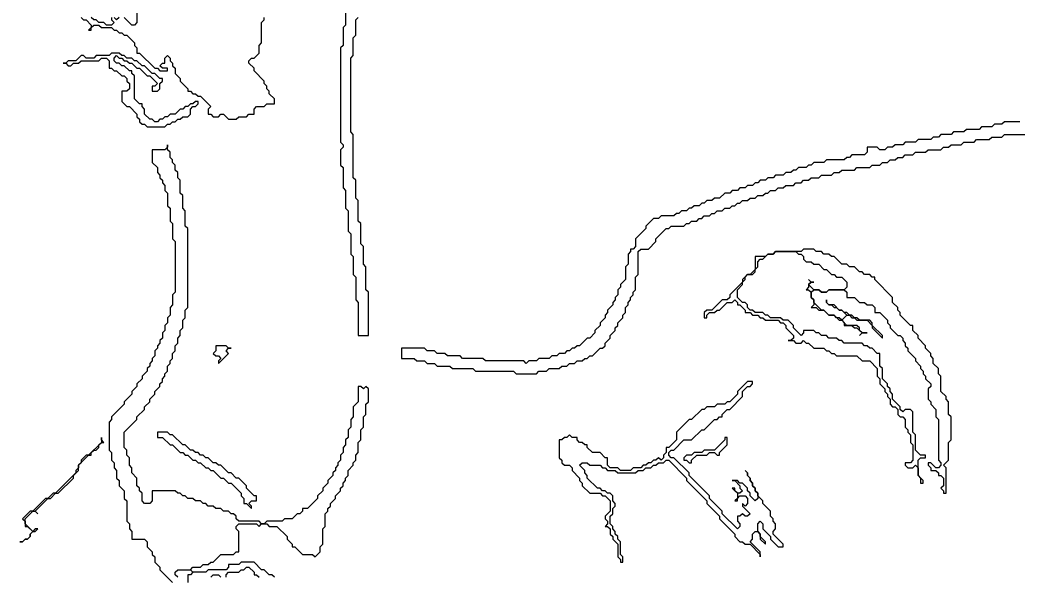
# Model space of a CAD drawing. Header units: metres. Extents: x 0 to 100, y 0 to 141.
# Drawn here: x 49.93 to 59.73, y 105.11 to 110.58 of the extents above; entities that cross this region are included whole.
import ezdxf

# ---------------------------------------------------------------- set-up
doc = ezdxf.new("R2010")
doc.units = ezdxf.units.M

msp = doc.modelspace()

# ---------------------------------------------------------------- linework, layer by layer
for points in [[(51.075, 110.675), (51.075, 110.55), (51.05, 110.525), (51.025, 110.525), (50.95, 110.6)], [(53.125, 110.675), (53.125, 110.525), (53.1, 110.5), (53.1, 110.325), (53.075, 110.3), (53.075, 109.375), (53.1, 109.35), (53.1, 109.325), (53.075, 109.3), (53.075, 109.15), (53.1, 109.125), (53.1, 108.925), (53.125, 108.9), (53.125, 108.725), (53.15, 108.7), (53.15, 108.5), (53.175, 108.475), (53.175, 108.275), (53.2, 108.25), (53.2, 108.075), (53.225, 108.05), (53.225, 107.825), (53.25, 107.8), (53.25, 107.475), (53.35, 107.475), (53.35, 107.9), (53.325, 107.925), (53.325, 108.15), (53.3, 108.175), (53.3, 108.35), (53.275, 108.375), (53.275, 108.575), (53.25, 108.6), (53.25, 108.8), (53.225, 108.825), (53.225, 109), (53.2, 109.025), (53.2, 109.45), (53.175, 109.475), (53.175, 110.2), (53.2, 110.225), (53.2, 110.4), (53.225, 110.425), (53.225, 110.575), (53.25, 110.6)], [(50.525, 110.6), (50.55, 110.575), (50.575, 110.575), (50.625, 110.525), (50.625, 110.5), (50.6, 110.475), (50.625, 110.475), (50.625, 110.5), (50.65, 110.525), (50.7, 110.525), (50.725, 110.5), (50.825, 110.5), (50.85, 110.475), (50.875, 110.475), (50.9, 110.45), (50.925, 110.45), (50.95, 110.425), (50.975, 110.425), (51.05, 110.35), (51.05, 110.325), (51.075, 110.3), (51.075, 110.25), (51.1, 110.25), (51.25, 110.1), (51.275, 110.1), (51.3, 110.075), (51.375, 110.075), (51.375, 110.1), (51.325, 110.1), (51.3, 110.125), (51.325, 110.15), (51.35, 110.15), (51.35, 110.2), (51.375, 110.225), (51.4, 110.2), (51.4, 110.175), (51.425, 110.15), (51.425, 110.125), (51.45, 110.1), (51.45, 110.05), (51.5, 110), (51.5, 109.975), (51.575, 109.9), (51.575, 109.875), (51.6, 109.875), (51.625, 109.85), (51.65, 109.85), (51.675, 109.825), (51.7, 109.825), (51.8, 109.725), (51.775, 109.7), (51.775, 109.65), (51.8, 109.65), (51.825, 109.625), (51.875, 109.625), (51.9, 109.65), (51.925, 109.65), (51.975, 109.6), (52.05, 109.6), (52.075, 109.625), (52.15, 109.625), (52.175, 109.65), (52.225, 109.65), (52.225, 109.7), (52.25, 109.725), (52.325, 109.725), (52.35, 109.75), (52.425, 109.75), (52.425, 109.8), (52.375, 109.85), (52.375, 109.875), (52.35, 109.9), (52.35, 109.925), (52.325, 109.95), (52.325, 109.975), (52.225, 110.075), (52.225, 110.1), (52.175, 110.15), (52.175, 110.175), (52.2, 110.2), (52.225, 110.2), (52.275, 110.25), (52.275, 110.325), (52.3, 110.35), (52.3, 110.55), (52.325, 110.575), (52.325, 110.6)], [(50.825, 110.6), (50.825, 110.575), (50.85, 110.55), (50.825, 110.525), (50.775, 110.525), (50.75, 110.55), (50.7, 110.55), (50.675, 110.575), (50.65, 110.575), (50.625, 110.6)], [(50.9, 110.6), (50.875, 110.575), (50.85, 110.6)], [(59.75, 109.575), (59.6, 109.575), (59.575, 109.55), (59.5, 109.55), (59.475, 109.525), (59.375, 109.525), (59.35, 109.5), (59.225, 109.5), (59.2, 109.475), (59.1, 109.475), (59.075, 109.45), (58.975, 109.45), (58.95, 109.425), (58.9, 109.425), (58.875, 109.4), (58.75, 109.4), (58.725, 109.375), (58.625, 109.375), (58.6, 109.35), (58.525, 109.35), (58.5, 109.325), (58.45, 109.325), (58.425, 109.3), (58.375, 109.3), (58.35, 109.325), (58.25, 109.325), (58.25, 109.275), (58.225, 109.25), (58.1, 109.25), (58.075, 109.225), (58.05, 109.225), (58.025, 109.2), (57.85, 109.2), (57.825, 109.175), (57.725, 109.175), (57.7, 109.15), (57.675, 109.15), (57.65, 109.125), (57.575, 109.125), (57.55, 109.1), (57.525, 109.1), (57.5, 109.075), (57.45, 109.075), (57.425, 109.05), (57.35, 109.05), (57.325, 109.025), (57.275, 109.025), (57.25, 109), (57.2, 109), (57.175, 108.975), (57.15, 108.975), (57.125, 108.95), (57.075, 108.95), (57.05, 108.925), (57, 108.925), (56.975, 108.9), (56.925, 108.9), (56.9, 108.875), (56.85, 108.875), (56.8, 108.825), (56.75, 108.825), (56.725, 108.8), (56.675, 108.8), (56.65, 108.775), (56.625, 108.775), (56.6, 108.75), (56.55, 108.75), (56.525, 108.725), (56.5, 108.725), (56.475, 108.7), (56.425, 108.7), (56.4, 108.675), (56.375, 108.675), (56.35, 108.65), (56.225, 108.65), (56.2, 108.625), (56.15, 108.625), (56.075, 108.55), (56.075, 108.525), (55.975, 108.425), (55.975, 108.35), (55.95, 108.325), (55.925, 108.325), (55.925, 108.3), (55.9, 108.275), (55.9, 108.175), (55.875, 108.15), (55.875, 108.025), (55.825, 107.975), (55.825, 107.95), (55.8, 107.925), (55.8, 107.875), (55.775, 107.85), (55.775, 107.825), (55.75, 107.8), (55.75, 107.775), (55.7, 107.725), (55.7, 107.7), (55.675, 107.675), (55.675, 107.65), (55.625, 107.6), (55.625, 107.575), (55.575, 107.525), (55.575, 107.5), (55.525, 107.45), (55.5, 107.45), (55.425, 107.375), (55.4, 107.375), (55.375, 107.35), (55.35, 107.35), (55.325, 107.325), (55.3, 107.325), (55.275, 107.3), (55.225, 107.3), (55.2, 107.275), (55.15, 107.275), (55.125, 107.25), (55.025, 107.25), (55, 107.225), (54.925, 107.225), (54.9, 107.2), (54.875, 107.225), (54.5, 107.225), (54.475, 107.25), (54.275, 107.25), (54.25, 107.275), (54.125, 107.275), (54.1, 107.3), (54.025, 107.3), (54, 107.325), (53.925, 107.325), (53.9, 107.35), (53.675, 107.35), (53.675, 107.25), (53.8, 107.25), (53.825, 107.225), (53.9, 107.225), (53.925, 107.2), (54, 107.2), (54.025, 107.175), (54.15, 107.175), (54.175, 107.15), (54.375, 107.15), (54.4, 107.125), (54.775, 107.125), (54.8, 107.1), (55, 107.1), (55.025, 107.125), (55.1, 107.125), (55.125, 107.15), (55.225, 107.15), (55.25, 107.175), (55.3, 107.175), (55.325, 107.2), (55.375, 107.2), (55.4, 107.225), (55.45, 107.225), (55.475, 107.25), (55.5, 107.25), (55.525, 107.275), (55.55, 107.275), (55.625, 107.35), (55.65, 107.35), (55.675, 107.375), (55.675, 107.4), (55.725, 107.45), (55.725, 107.475), (55.775, 107.525), (55.775, 107.55), (55.8, 107.575), (55.8, 107.6), (55.85, 107.65), (55.85, 107.675), (55.875, 107.7), (55.875, 107.75), (55.9, 107.775), (55.9, 107.8), (55.925, 107.825), (55.925, 107.85), (55.95, 107.875), (55.95, 107.9), (55.975, 107.925), (55.975, 108.05), (56, 108.075), (56, 108.3), (56.025, 108.325), (56.1, 108.325), (56.175, 108.4), (56.175, 108.425), (56.275, 108.525), (56.3, 108.525), (56.325, 108.55), (56.45, 108.55), (56.475, 108.575), (56.5, 108.575), (56.525, 108.6), (56.575, 108.6), (56.6, 108.625), (56.625, 108.625), (56.65, 108.65), (56.7, 108.65), (56.725, 108.675), (56.75, 108.675), (56.775, 108.7), (56.825, 108.7), (56.85, 108.725), (56.9, 108.725), (56.925, 108.75), (56.95, 108.75), (56.975, 108.775), (57, 108.775), (57.025, 108.8), (57.075, 108.8), (57.1, 108.825), (57.15, 108.825), (57.175, 108.85), (57.225, 108.85), (57.25, 108.875), (57.275, 108.875), (57.3, 108.9), (57.35, 108.9), (57.375, 108.925), (57.425, 108.925), (57.45, 108.95), (57.525, 108.95), (57.55, 108.975), (57.6, 108.975), (57.625, 109), (57.675, 109), (57.7, 109.025), (57.775, 109.025), (57.8, 109.05), (57.9, 109.05), (57.925, 109.075), (57.975, 109.075), (58, 109.1), (58.125, 109.1), (58.15, 109.125), (58.275, 109.125), (58.3, 109.15), (58.375, 109.15), (58.4, 109.175), (58.45, 109.175), (58.475, 109.2), (58.525, 109.2), (58.55, 109.225), (58.6, 109.225), (58.625, 109.25), (58.7, 109.25), (58.725, 109.275), (58.825, 109.275), (58.85, 109.3), (58.975, 109.3), (59, 109.325), (59.05, 109.325), (59.075, 109.35), (59.175, 109.35), (59.2, 109.375), (59.3, 109.375), (59.325, 109.4), (59.45, 109.4), (59.475, 109.425), (59.575, 109.425), (59.6, 109.45), (59.8, 109.45)], [(52.425, 105.1), (52.4, 105.125), (52.375, 105.125), (52.325, 105.175), (52.3, 105.175), (52.225, 105.25), (52.1, 105.25), (52.075, 105.225), (51.975, 105.225), (51.975, 105.2), (51.95, 105.175), (51.775, 105.175), (51.75, 105.15), (51.625, 105.15), (51.6, 105.175), (51.625, 105.2), (51.7, 105.2), (51.725, 105.225), (51.775, 105.225), (51.8, 105.25), (51.825, 105.25), (51.9, 105.325), (52.025, 105.325), (52.05, 105.35), (52.075, 105.35), (52.075, 105.55), (52.05, 105.575), (52.05, 105.6), (52.075, 105.625), (52.25, 105.625), (52.275, 105.6), (52.3, 105.625), (52.35, 105.625), (52.375, 105.6), (52.45, 105.6), (52.55, 105.5), (52.55, 105.475), (52.6, 105.425), (52.6, 105.4), (52.625, 105.4), (52.7, 105.325), (52.8, 105.325), (52.825, 105.3), (52.875, 105.35), (52.875, 105.4), (52.9, 105.425), (52.9, 105.575), (52.925, 105.6), (52.925, 105.725), (52.95, 105.75), (52.95, 105.775), (52.975, 105.8), (52.975, 105.825), (53.025, 105.875), (53.025, 105.9), (53.075, 105.95), (53.075, 105.975), (53.1, 106), (53.1, 106.025), (53.125, 106.05), (53.125, 106.075), (53.15, 106.1), (53.15, 106.15), (53.2, 106.2), (53.2, 106.225), (53.225, 106.25), (53.225, 106.3), (53.25, 106.325), (53.25, 106.425), (53.275, 106.45), (53.275, 106.55), (53.3, 106.575), (53.3, 106.675), (53.325, 106.7), (53.325, 106.8), (53.35, 106.825), (53.35, 106.95), (53.325, 106.975), (53.3, 106.95), (53.275, 106.975), (53.25, 106.975), (53.25, 106.825), (53.2, 106.775), (53.2, 106.675), (53.175, 106.65), (53.175, 106.575), (53.15, 106.55), (53.15, 106.475), (53.125, 106.45), (53.125, 106.4), (53.1, 106.375), (53.1, 106.325), (53.075, 106.3), (53.075, 106.25), (53.05, 106.225), (53.05, 106.2), (53.025, 106.175), (53.025, 106.15), (53, 106.125), (53, 106.1), (52.95, 106.05), (52.95, 106.025), (52.9, 105.975), (52.9, 105.95), (52.85, 105.9), (52.85, 105.875), (52.75, 105.775), (52.7, 105.775), (52.7, 105.75), (52.675, 105.725), (52.65, 105.725), (52.6, 105.675), (52.525, 105.675), (52.5, 105.65), (52.35, 105.65), (52.325, 105.625), (52.3, 105.625), (52.275, 105.65), (52.075, 105.65), (52.05, 105.675), (52.05, 105.7), (52.025, 105.725), (52, 105.725), (51.975, 105.75), (51.925, 105.75), (51.9, 105.775), (51.85, 105.775), (51.825, 105.8), (51.775, 105.8), (51.75, 105.825), (51.725, 105.825), (51.7, 105.85), (51.65, 105.85), (51.625, 105.875), (51.575, 105.875), (51.55, 105.9), (51.525, 105.9), (51.5, 105.925), (51.475, 105.925), (51.45, 105.95), (51.225, 105.95), (51.225, 105.85), (51.2, 105.825), (51.15, 105.825), (51.125, 105.85), (51.125, 105.925), (51.1, 105.95), (51.1, 105.975), (51.075, 106), (51.075, 106.075), (51.025, 106.125), (51.025, 106.175), (51, 106.2), (51, 106.275), (50.975, 106.3), (50.975, 106.35), (50.95, 106.375), (50.95, 106.525), (51.075, 106.65), (51.075, 106.675), (51.15, 106.75), (51.15, 106.775), (51.2, 106.825), (51.2, 106.85), (51.25, 106.9), (51.25, 106.925), (51.3, 106.975), (51.3, 107), (51.325, 107.025), (51.325, 107.05), (51.35, 107.075), (51.35, 107.1), (51.375, 107.125), (51.375, 107.175), (51.4, 107.2), (51.4, 107.225), (51.425, 107.25), (51.425, 107.3), (51.45, 107.325), (51.45, 107.375), (51.475, 107.4), (51.475, 107.45), (51.5, 107.475), (51.5, 107.525), (51.525, 107.55), (51.525, 107.625), (51.55, 107.65), (51.55, 107.725), (51.575, 107.75), (51.575, 108.525), (51.55, 108.55), (51.55, 108.7), (51.525, 108.725), (51.525, 108.85), (51.5, 108.875), (51.5, 109), (51.475, 109.025), (51.475, 109.075), (51.45, 109.1), (51.45, 109.15), (51.425, 109.175), (51.425, 109.2), (51.4, 109.225), (51.4, 109.275), (51.375, 109.3), (51.375, 109.35), (51.375, 109.325), (51.35, 109.3), (51.225, 109.3), (51.225, 109.175), (51.275, 109.125), (51.275, 109.075), (51.3, 109.05), (51.3, 109.025), (51.325, 109), (51.325, 108.975), (51.35, 108.95), (51.35, 108.9), (51.375, 108.875), (51.375, 108.75), (51.4, 108.725), (51.4, 108.6), (51.425, 108.575), (51.425, 108.425), (51.45, 108.4), (51.45, 107.9), (51.425, 107.875), (51.425, 107.775), (51.4, 107.75), (51.4, 107.675), (51.375, 107.65), (51.375, 107.6), (51.35, 107.575), (51.35, 107.525), (51.325, 107.5), (51.325, 107.45), (51.3, 107.425), (51.3, 107.4), (51.275, 107.375), (51.275, 107.35), (51.25, 107.325), (51.25, 107.275), (51.225, 107.25), (51.225, 107.225), (51.2, 107.2), (51.2, 107.175), (51.175, 107.15), (51.175, 107.125), (51.125, 107.075), (51.125, 107.05), (51.075, 107), (51.075, 106.975), (51.025, 106.925), (51.025, 106.9), (50.95, 106.825), (50.95, 106.8), (50.825, 106.675), (50.825, 106.65), (50.8, 106.625), (50.8, 106.35), (50.825, 106.325), (50.825, 106.25), (50.85, 106.225), (50.85, 106.175), (50.875, 106.15), (50.875, 106.075), (50.9, 106.05), (50.9, 106), (50.95, 105.95), (50.95, 105.875), (50.975, 105.85), (50.975, 105.65), (51, 105.625), (51, 105.575), (51.025, 105.55), (51.025, 105.475), (51.15, 105.475), (51.175, 105.45), (51.175, 105.4), (51.225, 105.35), (51.225, 105.325), (51.25, 105.3), (51.25, 105.25), (51.3, 105.2), (51.3, 105.175), (51.425, 105.05)], [(51.475, 105.1), (51.45, 105.125), (51.45, 105.15), (51.475, 105.175), (51.6, 105.175), (51.625, 105.15), (51.6, 105.125), (51.575, 105.125), (51.575, 105.05)], [(51.95, 105.1), (51.95, 105.125), (51.975, 105.15), (52.075, 105.15), (52.1, 105.175), (52.125, 105.175), (52.15, 105.2), (52.175, 105.2), (52.225, 105.15), (52.225, 105.125), (52.25, 105.125), (52.275, 105.1)], [(51.8, 105.1), (51.825, 105.125), (51.875, 105.125), (51.9, 105.1)]]:
    msp.add_lwpolyline(points)
for points in [[(50.825, 110.25), (50.8, 110.225), (50.675, 110.225), (50.65, 110.2), (50.575, 110.2), (50.55, 110.225), (50.525, 110.225), (50.475, 110.175), (50.4, 110.175), (50.375, 110.15), (50.35, 110.15), (50.375, 110.15), (50.4, 110.125), (50.425, 110.125), (50.45, 110.15), (50.5, 110.15), (50.525, 110.175), (50.7, 110.175), (50.725, 110.2), (50.775, 110.2), (50.8, 110.175), (50.8, 110.1), (50.825, 110.1), (50.85, 110.075), (50.875, 110.075), (50.925, 110.025), (50.95, 110.025), (50.975, 110), (50.975, 109.975), (51, 109.95), (51, 109.9), (50.975, 109.875), (50.925, 109.875), (50.925, 109.775), (50.975, 109.725), (51, 109.725), (51.075, 109.65), (51.075, 109.625), (51.1, 109.6), (51.1, 109.575), (51.125, 109.55), (51.15, 109.55), (51.175, 109.525), (51.35, 109.525), (51.375, 109.55), (51.4, 109.55), (51.425, 109.575), (51.45, 109.575), (51.475, 109.6), (51.5, 109.6), (51.525, 109.625), (51.575, 109.625), (51.6, 109.65), (51.6, 109.7), (51.625, 109.725), (51.65, 109.725), (51.675, 109.75), (51.675, 109.775), (51.65, 109.775), (51.625, 109.75), (51.6, 109.75), (51.575, 109.725), (51.55, 109.725), (51.525, 109.7), (51.5, 109.7), (51.45, 109.65), (51.4, 109.65), (51.375, 109.625), (51.35, 109.625), (51.325, 109.6), (51.3, 109.6), (51.275, 109.575), (51.25, 109.575), (51.225, 109.6), (51.2, 109.6), (51.15, 109.65), (51.15, 109.7), (51.125, 109.725), (51.125, 109.75), (51.1, 109.75), (51.05, 109.8), (51.05, 110.025), (51.025, 110.05), (51.025, 110.075), (51, 110.075), (50.95, 110.125), (50.925, 110.125), (50.9, 110.15), (50.875, 110.15), (50.85, 110.175), (50.85, 110.2), (50.875, 110.225), (50.9, 110.2), (50.925, 110.2), (50.95, 110.175), (50.975, 110.175), (51, 110.15), (51.025, 110.15), (51.075, 110.1), (51.1, 110.1), (51.175, 110.025), (51.2, 110.025), (51.275, 109.95), (51.25, 109.925), (51.225, 109.925), (51.225, 109.875), (51.275, 109.875), (51.3, 109.9), (51.3, 109.95), (51.325, 109.975), (51.325, 110), (51.3, 110), (51.25, 110.05), (51.225, 110.05), (51.15, 110.125), (51.125, 110.125), (51.075, 110.175), (51.05, 110.175), (51.025, 110.2), (50.975, 110.2), (50.95, 110.225), (50.925, 110.225), (50.9, 110.25)], [(57.625, 108.325), (57.6, 108.3), (57.35, 108.3), (57.325, 108.275), (57.275, 108.275), (57.25, 108.25), (57.15, 108.25), (57.15, 108.125), (57.1, 108.075), (57.075, 108.075), (57.025, 108.025), (57.025, 108), (56.9, 107.875), (56.9, 107.85), (56.875, 107.825), (56.825, 107.825), (56.725, 107.725), (56.675, 107.725), (56.65, 107.7), (56.65, 107.65), (56.675, 107.65), (56.675, 107.675), (56.7, 107.7), (56.75, 107.7), (56.775, 107.725), (56.8, 107.725), (56.875, 107.8), (56.925, 107.8), (56.95, 107.825), (56.975, 107.8), (56.975, 107.775), (57, 107.775), (57.05, 107.725), (57.05, 107.7), (57.1, 107.7), (57.125, 107.675), (57.175, 107.675), (57.2, 107.65), (57.225, 107.65), (57.25, 107.625), (57.375, 107.625), (57.4, 107.6), (57.425, 107.6), (57.45, 107.575), (57.45, 107.55), (57.525, 107.475), (57.525, 107.45), (57.5, 107.425), (57.475, 107.425), (57.525, 107.425), (57.55, 107.4), (57.6, 107.4), (57.625, 107.425), (57.65, 107.4), (57.675, 107.4), (57.725, 107.35), (57.825, 107.35), (57.85, 107.325), (57.875, 107.325), (57.9, 107.3), (57.925, 107.3), (57.95, 107.275), (58.15, 107.275), (58.2, 107.225), (58.275, 107.225), (58.35, 107.15), (58.35, 107.075), (58.375, 107.05), (58.375, 107), (58.425, 106.95), (58.425, 106.925), (58.45, 106.9), (58.45, 106.875), (58.475, 106.85), (58.475, 106.8), (58.5, 106.775), (58.525, 106.775), (58.55, 106.75), (58.55, 106.7), (58.575, 106.675), (58.6, 106.675), (58.625, 106.65), (58.625, 106.575), (58.65, 106.55), (58.65, 106.525), (58.675, 106.5), (58.675, 106.425), (58.7, 106.4), (58.7, 106.25), (58.675, 106.225), (58.625, 106.225), (58.625, 106.2), (58.65, 106.175), (58.7, 106.175), (58.725, 106.2), (58.75, 106.175), (58.75, 106.1), (58.775, 106.075), (58.775, 106.025), (58.8, 106.025), (58.8, 106.05), (58.75, 106.1), (58.75, 106.25), (58.775, 106.275), (58.825, 106.275), (58.825, 106.3), (58.775, 106.3), (58.725, 106.35), (58.725, 106.5), (58.7, 106.525), (58.7, 106.725), (58.675, 106.75), (58.625, 106.75), (58.6, 106.725), (58.575, 106.75), (58.575, 106.775), (58.5, 106.85), (58.5, 106.9), (58.475, 106.925), (58.475, 106.95), (58.45, 106.975), (58.45, 107), (58.4, 107.05), (58.4, 107.15), (58.375, 107.175), (58.375, 107.3), (58.35, 107.3), (58.3, 107.35), (58.275, 107.35), (58.25, 107.375), (58.225, 107.375), (58.2, 107.4), (58.025, 107.4), (58, 107.425), (57.975, 107.425), (57.95, 107.45), (57.875, 107.45), (57.85, 107.475), (57.8, 107.475), (57.775, 107.5), (57.75, 107.5), (57.725, 107.525), (57.625, 107.525), (57.625, 107.5), (57.6, 107.475), (57.525, 107.55), (57.525, 107.575), (57.475, 107.625), (57.425, 107.625), (57.4, 107.65), (57.3, 107.65), (57.275, 107.675), (57.25, 107.675), (57.225, 107.7), (57.15, 107.7), (57.125, 107.725), (57.1, 107.725), (57.075, 107.75), (57.075, 107.775), (57.05, 107.8), (57.025, 107.8), (56.975, 107.85), (56.975, 107.925), (57.025, 107.975), (57.025, 108), (57.05, 108.025), (57.05, 108.05), (57.075, 108.075), (57.125, 108.075), (57.15, 108.1), (57.15, 108.125), (57.175, 108.15), (57.175, 108.2), (57.2, 108.225), (57.225, 108.225), (57.275, 108.275), (57.325, 108.275), (57.35, 108.3), (57.55, 108.3), (57.575, 108.275), (57.6, 108.275), (57.625, 108.25), (57.625, 108.225), (57.65, 108.2), (57.7, 108.2), (57.725, 108.175), (57.775, 108.175), (57.825, 108.125), (57.85, 108.125), (57.9, 108.075), (57.925, 108.075), (57.95, 108.05), (58, 108.05), (58.05, 108), (58.05, 107.95), (58.025, 107.925), (57.875, 107.925), (57.85, 107.9), (57.8, 107.9), (57.775, 107.925), (57.725, 107.925), (57.675, 107.975), (57.7, 108), (57.725, 108), (57.7, 108), (57.675, 108.025), (57.7, 108), (57.675, 107.975), (57.675, 107.95), (57.65, 107.925), (57.675, 107.925), (57.7, 107.9), (57.7, 107.85), (57.725, 107.825), (57.725, 107.775), (57.7, 107.75), (57.75, 107.75), (57.775, 107.725), (57.825, 107.725), (57.875, 107.675), (57.925, 107.675), (57.975, 107.625), (58, 107.625), (58.025, 107.6), (58.025, 107.575), (58.1, 107.575), (58.125, 107.55), (58.15, 107.55), (58.2, 107.5), (58.175, 107.475), (58.2, 107.5), (58.25, 107.5), (58.2, 107.5), (58.175, 107.525), (58.175, 107.55), (58.15, 107.575), (58.05, 107.575), (58, 107.625), (58.05, 107.675), (58.075, 107.675), (58.1, 107.65), (58.125, 107.65), (58.15, 107.625), (58.25, 107.625), (58.3, 107.575), (58.3, 107.55), (58.4, 107.45), (58.4, 107.475), (58.3, 107.575), (58.3, 107.6), (58.275, 107.625), (58.175, 107.625), (58.15, 107.65), (58.125, 107.65), (58.1, 107.675), (58.075, 107.675), (58.05, 107.7), (58.025, 107.7), (58, 107.725), (57.975, 107.725), (57.925, 107.775), (57.875, 107.775), (57.85, 107.8), (57.85, 107.825), (57.85, 107.8), (57.875, 107.775), (57.9, 107.775), (57.925, 107.75), (57.95, 107.75), (57.975, 107.725), (58, 107.725), (58.05, 107.675), (58, 107.625), (57.975, 107.65), (57.95, 107.65), (57.925, 107.675), (57.875, 107.675), (57.825, 107.725), (57.8, 107.725), (57.725, 107.8), (57.725, 107.825), (57.7, 107.85), (57.7, 107.9), (57.725, 107.925), (57.775, 107.925), (57.8, 107.9), (57.85, 107.9), (57.875, 107.925), (58.025, 107.925), (58.05, 107.9), (58.05, 107.85), (58.125, 107.85), (58.175, 107.8), (58.225, 107.8), (58.25, 107.775), (58.3, 107.775), (58.325, 107.75), (58.325, 107.7), (58.375, 107.7), (58.45, 107.625), (58.45, 107.6), (58.475, 107.575), (58.475, 107.55), (58.55, 107.475), (58.575, 107.475), (58.6, 107.45), (58.6, 107.425), (58.625, 107.4), (58.625, 107.375), (58.65, 107.35), (58.65, 107.325), (58.725, 107.25), (58.725, 107.225), (58.775, 107.175), (58.775, 107.15), (58.8, 107.125), (58.8, 107.1), (58.825, 107.075), (58.825, 107.05), (58.875, 107), (58.875, 106.975), (58.85, 106.95), (58.85, 106.85), (58.875, 106.825), (58.875, 106.8), (58.925, 106.75), (58.925, 106.675), (58.95, 106.65), (58.95, 106.25), (58.975, 106.225), (58.975, 106.2), (58.95, 106.175), (58.925, 106.175), (58.875, 106.225), (58.85, 106.225), (58.85, 106.2), (58.875, 106.175), (58.875, 106.15), (58.925, 106.15), (58.95, 106.125), (58.95, 106.1), (58.975, 106.1), (59, 106.075), (59, 106), (58.975, 105.975), (59, 105.95), (59, 105.925), (59.025, 105.925), (59.025, 106.175), (59, 106.2), (59.05, 106.25), (59.05, 106.425), (59.075, 106.45), (59.075, 106.675), (59.05, 106.7), (59.05, 106.825), (59.025, 106.85), (59.025, 106.875), (58.975, 106.925), (58.975, 107.075), (58.95, 107.1), (58.95, 107.15), (58.9, 107.2), (58.9, 107.25), (58.875, 107.275), (58.875, 107.3), (58.825, 107.35), (58.825, 107.375), (58.75, 107.45), (58.75, 107.475), (58.7, 107.525), (58.7, 107.575), (58.675, 107.575), (58.575, 107.675), (58.575, 107.7), (58.55, 107.725), (58.55, 107.75), (58.5, 107.8), (58.5, 107.85), (58.325, 108.025), (58.325, 108.05), (58.3, 108.05), (58.275, 108.075), (58.225, 108.075), (58.2, 108.1), (58.175, 108.1), (58.125, 108.15), (58.075, 108.15), (58.05, 108.175), (58, 108.175), (57.925, 108.25), (57.9, 108.25), (57.875, 108.275), (57.825, 108.275), (57.8, 108.3), (57.75, 108.3), (57.725, 108.325)], [(51.85, 107.375), (51.85, 107.325), (51.825, 107.3), (51.85, 107.275), (51.875, 107.275), (51.9, 107.25), (51.875, 107.225), (51.875, 107.2), (51.975, 107.3), (51.95, 107.325), (51.975, 107.35), (52, 107.35), (51.975, 107.35), (51.95, 107.375)], [(57.075, 107.025), (56.975, 106.925), (56.975, 106.9), (56.9, 106.825), (56.875, 106.825), (56.85, 106.8), (56.775, 106.8), (56.75, 106.775), (56.675, 106.775), (56.65, 106.75), (56.625, 106.75), (56.525, 106.65), (56.5, 106.65), (56.375, 106.525), (56.375, 106.45), (56.3, 106.375), (56.275, 106.375), (56.275, 106.325), (56.25, 106.3), (56.25, 106.275), (56.225, 106.25), (56.2, 106.275), (56.175, 106.25), (56.15, 106.25), (56.125, 106.225), (56.1, 106.225), (56.075, 106.2), (56.05, 106.2), (56.025, 106.175), (55.95, 106.175), (55.925, 106.15), (55.825, 106.15), (55.8, 106.175), (55.725, 106.175), (55.7, 106.2), (55.7, 106.275), (55.675, 106.275), (55.625, 106.325), (55.55, 106.325), (55.5, 106.375), (55.5, 106.4), (55.475, 106.4), (55.45, 106.425), (55.425, 106.425), (55.4, 106.45), (55.4, 106.475), (55.35, 106.475), (55.325, 106.5), (55.3, 106.475), (55.275, 106.475), (55.25, 106.45), (55.225, 106.45), (55.225, 106.275), (55.25, 106.25), (55.25, 106.225), (55.275, 106.2), (55.325, 106.2), (55.35, 106.175), (55.35, 106.15), (55.425, 106.075), (55.425, 106.05), (55.45, 106.025), (55.45, 106), (55.525, 105.925), (55.625, 105.925), (55.65, 105.9), (55.675, 105.9), (55.725, 105.85), (55.725, 105.75), (55.675, 105.7), (55.675, 105.675), (55.7, 105.65), (55.7, 105.625), (55.675, 105.6), (55.7, 105.6), (55.725, 105.575), (55.725, 105.525), (55.75, 105.5), (55.75, 105.475), (55.8, 105.425), (55.8, 105.3), (55.825, 105.275), (55.825, 105.25), (55.85, 105.25), (55.85, 105.3), (55.825, 105.325), (55.825, 105.45), (55.8, 105.475), (55.8, 105.5), (55.775, 105.525), (55.775, 105.55), (55.75, 105.575), (55.75, 105.6), (55.725, 105.625), (55.725, 105.7), (55.75, 105.725), (55.75, 105.775), (55.775, 105.8), (55.775, 105.825), (55.75, 105.85), (55.75, 105.9), (55.725, 105.925), (55.7, 105.925), (55.675, 105.95), (55.65, 105.95), (55.625, 105.975), (55.6, 105.975), (55.5, 106.075), (55.5, 106.1), (55.475, 106.125), (55.475, 106.15), (55.425, 106.2), (55.45, 106.225), (55.5, 106.225), (55.525, 106.2), (55.625, 106.2), (55.65, 106.175), (55.675, 106.175), (55.7, 106.15), (55.775, 106.15), (55.8, 106.125), (55.975, 106.125), (56, 106.15), (56.05, 106.15), (56.075, 106.175), (56.125, 106.175), (56.15, 106.2), (56.175, 106.2), (56.2, 106.225), (56.25, 106.225), (56.275, 106.25), (56.3, 106.25), (56.475, 106.075), (56.475, 106.05), (56.675, 105.85), (56.675, 105.825), (56.8, 105.7), (56.8, 105.675), (56.95, 105.525), (56.95, 105.5), (57, 105.45), (57.025, 105.45), (57.05, 105.425), (57.1, 105.425), (57.2, 105.325), (57.2, 105.3), (57.2, 105.35), (57.1, 105.45), (57.125, 105.475), (57.125, 105.525), (57.15, 105.55), (57.175, 105.55), (57.2, 105.525), (57.2, 105.475), (57.25, 105.425), (57.25, 105.45), (57.2, 105.5), (57.2, 105.525), (57.175, 105.55), (57.175, 105.625), (57.2, 105.65), (57.225, 105.625), (57.225, 105.575), (57.3, 105.5), (57.3, 105.475), (57.375, 105.4), (57.425, 105.4), (57.425, 105.425), (57.325, 105.525), (57.325, 105.55), (57.35, 105.575), (57.35, 105.625), (57.325, 105.65), (57.325, 105.675), (57.3, 105.7), (57.3, 105.75), (57.225, 105.825), (57.225, 105.85), (57.175, 105.9), (57.175, 105.925), (57.15, 105.95), (57.15, 105.975), (57.125, 106), (57.125, 106.025), (57.1, 106.05), (57.1, 106.075), (57.075, 106.1), (57.075, 106.125), (57.05, 106.15), (57.075, 106.125), (57.075, 106.1), (57.1, 106.075), (57.1, 106.05), (57.125, 106.025), (57.125, 106), (57.15, 105.975), (57.15, 105.95), (57.175, 105.925), (57.175, 105.875), (57.15, 105.85), (57.1, 105.9), (57.1, 105.925), (57.075, 105.95), (57.075, 105.975), (57.025, 106.025), (57, 106.025), (56.975, 106.05), (56.925, 106.05), (56.95, 106.05), (57, 106), (57, 105.975), (57.025, 105.95), (57, 105.925), (56.975, 105.925), (56.95, 105.95), (56.95, 105.975), (56.925, 105.975), (56.975, 105.925), (56.975, 105.875), (56.95, 105.85), (56.975, 105.85), (56.975, 105.875), (57, 105.9), (57.05, 105.9), (57.075, 105.875), (57.075, 105.825), (57.05, 105.8), (57.025, 105.825), (57.025, 105.8), (57.1, 105.725), (57.075, 105.7), (57.05, 105.7), (57.025, 105.725), (57, 105.7), (56.975, 105.7), (56.975, 105.65), (57, 105.625), (57, 105.6), (56.975, 105.575), (56.825, 105.725), (56.825, 105.75), (56.7, 105.875), (56.7, 105.9), (56.5, 106.1), (56.5, 106.125), (56.35, 106.275), (56.325, 106.275), (56.3, 106.3), (56.3, 106.325), (56.325, 106.35), (56.35, 106.35), (56.45, 106.45), (56.525, 106.45), (56.625, 106.55), (56.65, 106.55), (56.75, 106.65), (56.775, 106.65), (56.8, 106.675), (56.825, 106.675), (56.825, 106.7), (56.875, 106.75), (56.9, 106.75), (57.025, 106.875), (57.025, 106.925), (57.075, 106.975), (57.1, 106.975), (57.125, 107), (57.125, 107.025)], [(51.275, 106.525), (51.275, 106.475), (51.325, 106.475), (51.4, 106.4), (51.425, 106.4), (51.5, 106.325), (51.525, 106.325), (51.55, 106.3), (51.575, 106.3), (51.625, 106.25), (51.65, 106.25), (51.675, 106.225), (51.7, 106.225), (51.75, 106.175), (51.775, 106.175), (51.8, 106.15), (51.825, 106.15), (51.9, 106.075), (51.925, 106.075), (51.975, 106.025), (52, 106.025), (52.1, 105.925), (52.1, 105.9), (52.125, 105.875), (52.125, 105.825), (52.15, 105.825), (52.2, 105.775), (52.2, 105.8), (52.175, 105.825), (52.2, 105.85), (52.25, 105.85), (52.25, 105.9), (52.225, 105.9), (52.15, 105.975), (52.15, 106), (52.075, 106.075), (52.05, 106.075), (52, 106.125), (51.975, 106.125), (51.9, 106.2), (51.875, 106.2), (51.85, 106.225), (51.825, 106.225), (51.775, 106.275), (51.75, 106.275), (51.725, 106.3), (51.7, 106.3), (51.675, 106.325), (51.65, 106.325), (51.625, 106.35), (51.6, 106.35), (51.55, 106.4), (51.525, 106.4), (51.425, 106.5), (51.4, 106.5), (51.375, 106.525)], [(50.725, 106.475), (50.725, 106.425), (50.6, 106.3), (50.575, 106.3), (50.525, 106.25), (50.525, 106.225), (50.5, 106.2), (50.5, 106.175), (50.475, 106.15), (50.475, 106.125), (50.275, 105.925), (50.25, 105.925), (50.2, 105.875), (50.175, 105.875), (50.05, 105.75), (50.025, 105.75), (49.95, 105.675), (49.975, 105.65), (49.975, 105.6), (50, 105.6), (50.05, 105.55), (50.025, 105.525), (50.025, 105.5), (50, 105.475), (49.975, 105.475), (49.95, 105.45), (49.925, 105.45), (49.95, 105.45), (49.975, 105.475), (50, 105.475), (50.025, 105.5), (50.025, 105.525), (50.05, 105.55), (50.075, 105.55), (50.1, 105.575), (50.075, 105.575), (50.05, 105.55), (49.975, 105.625), (49.975, 105.675), (50.05, 105.75), (50.075, 105.75), (50.1, 105.725), (50.075, 105.75), (50.2, 105.875), (50.225, 105.875), (50.275, 105.925), (50.3, 105.925), (50.45, 106.075), (50.45, 106.1), (50.5, 106.15), (50.5, 106.2), (50.6, 106.3), (50.625, 106.3), (50.625, 106.325), (50.65, 106.35), (50.675, 106.35), (50.7, 106.375), (50.7, 106.4), (50.725, 106.425), (50.75, 106.425), (50.725, 106.45)], [(56.85, 106.475), (56.85, 106.45), (56.75, 106.35), (56.65, 106.35), (56.625, 106.325), (56.55, 106.325), (56.525, 106.3), (56.475, 106.3), (56.45, 106.275), (56.45, 106.25), (56.475, 106.25), (56.5, 106.225), (56.525, 106.225), (56.525, 106.25), (56.575, 106.3), (56.675, 106.3), (56.7, 106.325), (56.75, 106.325), (56.775, 106.3), (56.8, 106.3), (56.8, 106.325), (56.875, 106.4), (56.875, 106.475)]]:
    msp.add_lwpolyline(points, close=True)

doc.saveas('drawing.dxf')
